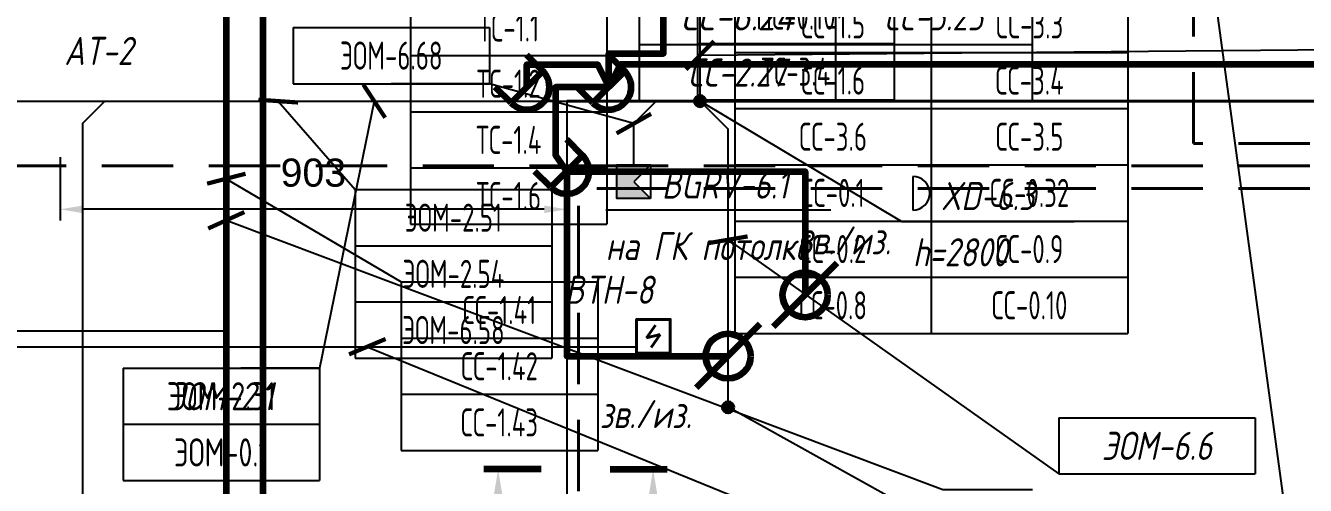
# Model space of a CAD drawing. Header units: millimetres. Extents: x -14566 to 16488, y -7315 to 17206.
# Drawn here: x 6650 to 8930, y 8181 to 8999 of the extents above; entities that cross this region are included whole.
import ezdxf
from ezdxf.enums import TextEntityAlignment as Align

# ---------------------------------------------------------------- set-up
doc = ezdxf.new("R2010")
doc.units = ezdxf.units.MM
doc.linetypes.add('DASHED', pattern=[19.05, 12.7, -6.35])
for name, color, linetype in [('02 Розетки', 7, 'Continuous'), ('03 Стационарное ЭО', 7, 'Continuous'), ('04 Освещение', 7, 'Continuous'), ('05 Слаботочка', 7, 'Continuous'), ('06 Авт-ка климата', 7, 'Continuous'), ('07 Авт-ка общая', 7, 'Continuous'), ('08 Пож. и техн. сигн.', 7, 'Continuous'), ('09 ДСУП', 7, 'Continuous'), ('12 Трассы и коробки 220', 7, 'Continuous'), ('13 Трассы и коробки слаботочки', 7, 'Continuous'), ('14 Лотки', 7, 'Continuous')]:
    doc.layers.add(name, color=color, linetype=linetype)
doc.styles.add('GOST typeA', font='')
doc.styles.get("Standard").update_dxf_attribs({"font": 'arial.ttf'})
doc.styles.add('ГОСТ-ISOCPEUR', font='isocpeui.ttf', dxfattribs={"width": 0.8})
doc.styles.get('GOST typeA').set_extended_font_data('GOST type A')
doc.linetypes.add('220V_LINE', pattern='A,0.2,-0.05,["~220V",Standard,S=0.1,R=0,X=0,Y=-0.05],-0.4,0.1', length=0.75)
doc.dimstyles.new('ISO-25', dxfattribs={"dimtxt": 2.5, "dimasz": 2.5, "dimexe": 1.25, "dimexo": 0.625, "dimtad": 1, "dimtxsty": 'Standard', "dimcen": 2.5, "dimadec": 0, "dimazin": 0, "dimtfac": 1, "dimtmove": 0, "dimatfit": 3, "dimfxl": 1, "dimarcsym": 0})

# ---------------------------------------------------------------- blocks, each defined once
blk = doc.blocks.new('дымовой')
at = {"color": 0, "lineweight": -2}
for p, q in [((-1.3, 2.5), (-2.11, 1.35)), ((-2.11, 1.35), (-0.89, 1.65)), ((-0.89, 1.65), (-1.71, 0.5))]:
    blk.add_line(p, q, dxfattribs=at)
blk.add_lwpolyline([(-3, 0), (-3, 3), (0, 3), (0, 0)], close=True, dxfattribs=at)
blk = doc.blocks.new('коробка коммутационная')
at = {"color": 0}
blk.add_line((0, 3), (0, 0), dxfattribs=at)
blk.add_arc((0, 1.5), 1.5, 270, 90, dxfattribs=at)
blk = doc.blocks.new('*T115')
at = {"layer": '02 Розетки', "color": 0, "lineweight": -2}
for p, q in [((0, 0), (350, 0)), ((0, 0), (0, -100)), ((350, 0), (350, -100)), ((0, -100), (350, -100))]:
    blk.add_line(p, q, dxfattribs=at)
at = {"layer": '02 Розетки', "color": 0, "insert": (175, -50), "char_height": 50, "width": 330, "attachment_point": 5, "style": 'ГОСТ-ISOCPEUR'}
blk.add_mtext('ЭОМ-2.1', dxfattribs=at)
blk = doc.blocks.new('*T131')
at = {"layer": '02 Розетки', "color": 0, "lineweight": -2}
for p, q in [((0, 0), (350, 0)), ((0, 0), (0, -100)), ((350, 0), (350, -100)), ((0, -100), (350, -100))]:
    blk.add_line(p, q, dxfattribs=at)
at = {"layer": '02 Розетки', "color": 0, "insert": (175, -50), "char_height": 50, "width": 330, "attachment_point": 5, "style": 'ГОСТ-ISOCPEUR'}
blk.add_mtext('{ЭОМ-6.6}', dxfattribs=at)
blk = doc.blocks.new('*T161')
at = {"layer": '03 Стационарное ЭО', "color": 0, "lineweight": -2}
for p, q in [((0, 0), (350, 0)), ((0, 0), (0, -200)), ((350, 0), (350, -200)), ((0, -100), (350, -100)), ((0, -200), (350, -200))]:
    blk.add_line(p, q, dxfattribs=at)
at = {"layer": '03 Стационарное ЭО', "color": 0, "char_height": 50, "width": 330, "attachment_point": 5, "style": 'GOST typeA'}
for s, insert in [('{\\W0.9;ЭОМ-2.31}', (175, -50)), ('{\\W0.9;ЭОМ-0.1}', (175, -150))]:
    blk.add_mtext(s, dxfattribs=dict(at, insert=insert))
blk = doc.blocks.new('*T183')
at = {"layer": '04 Освещение', "color": 0, "lineweight": -2}
for p, q in [((0, 0), (350, 0)), ((0, 0), (0, -300)), ((350, 0), (350, -300)), ((0, -100), (350, -100)), ((0, -200), (350, -200)), ((0, -300), (350, -300))]:
    blk.add_line(p, q, dxfattribs=at)
at = {"layer": '04 Освещение', "color": 0, "char_height": 50, "width": 330, "attachment_point": 5, "style": 'GOST typeA'}
for s, insert in [('{\\W0.8;ЭОМ-2.51}', (175, -50)), ('{\\W0.8;ЭОМ-2.54}', (175, -150)), ('{\\W0.8;ЭОМ-6.58}', (175, -250))]:
    blk.add_mtext(s, dxfattribs=dict(at, insert=insert))
blk = doc.blocks.new('Охранный датчик')
blk.add_hatch(color=0).paths.add_polyline_path([(3, 3), (0, 3), (0, 0), (3, 0), (1.5, 1.5)])
at = {"color": 0}
for p, q in [((3, 3), (1.5, 1.5)), ((1.5, 1.5), (3, 0))]:
    blk.add_line(p, q, dxfattribs=at)
blk.add_lwpolyline([(3, 0), (0, 0), (0, 3), (3, 3)], close=True, dxfattribs=at)
blk = doc.blocks.new('*T243')
at = {"layer": '04 Освещение', "color": 0, "lineweight": -2}
for p, q in [((0, 0), (350, 0)), ((0, 0), (0, -100)), ((350, 0), (350, -100)), ((0, -100), (350, -100))]:
    blk.add_line(p, q, dxfattribs=at)
at = {"layer": '04 Освещение', "color": 0, "insert": (175, -50), "char_height": 50, "width": 330, "attachment_point": 5, "style": 'GOST typeA'}
blk.add_mtext('{\\W0.8;ЭОМ-6.68}', dxfattribs=at)
blk = doc.blocks.new('*T249')
at = {"layer": '07 Авт-ка общая', "color": 0, "lineweight": -2}
for p, q in [((0, 0), (350, 0)), ((0, 0), (0, -300)), ((350, 0), (350, -300)), ((0, -100), (350, -100)), ((0, -200), (350, -200)), ((0, -300), (350, -300))]:
    blk.add_line(p, q, dxfattribs=at)
at = {"layer": '07 Авт-ка общая', "color": 0, "char_height": 50, "width": 330, "attachment_point": 5, "style": 'GOST typeA'}
for s, insert in [('{\\W0.8;СС-1.41}', (175, -50)), ('{\\W0.8;СС-1.42}', (175, -150)), ('{\\W0.8;СС-1.43}', (175, -250))]:
    blk.add_mtext(s, dxfattribs=dict(at, insert=insert))
blk = doc.blocks.new('*T401')
at = {"layer": '08 Пож. и техн. сигн.', "color": 0, "lineweight": -2}
for p, q in [((0, 0), (350, 0)), ((0, 0), (0, -600)), ((350, 0), (350, -600)), ((0, -100), (350, -100)), ((0, -200), (350, -200)), ((0, -300), (350, -300)), ((0, -400), (350, -400)), ((0, -500), (350, -500)), ((0, -600), (350, -600))]:
    blk.add_line(p, q, dxfattribs=at)
at = {"layer": '08 Пож. и техн. сигн.', "color": 0, "char_height": 50, "width": 330, "attachment_point": 5, "style": 'GOST typeA'}
for s, insert in [('{\\W0.8;ПС-0.6}', (175, -50)), ('{\\W0.8;ПС-0.10}', (175, -150)), ('{\\W0.8;ТС-1.1}', (175, -250)), ('{\\W0.8;ТС-1.2}', (175, -350)), ('{\\W0.8;ТС-1.4}', (175, -450)), ('{\\W0.8;ТС-1.6}', (175, -550))]:
    blk.add_mtext(s, dxfattribs=dict(at, insert=insert))
blk = doc.blocks.new('*T427')
at = {"layer": '08 Пож. и техн. сигн.', "color": 0, "lineweight": -2}
for p, q in [((0, 0), (350, 0)), ((0, 0), (0, -300)), ((350, 0), (350, -300)), ((0, -100), (350, -100)), ((0, -200), (350, -200)), ((0, -300), (350, -300))]:
    blk.add_line(p, q, dxfattribs=at)
at = {"layer": '08 Пож. и техн. сигн.', "color": 0, "char_height": 50, "width": 330, "attachment_point": 5, "style": 'GOST typeA'}
for s, insert in [('{\\W0.8;ПС-0.5}', (175, -50)), ('{\\W0.8;ПС-0.10}', (175, -150)), ('{\\W0.8;ТС-3.4}', (175, -250))]:
    blk.add_mtext(s, dxfattribs=dict(at, insert=insert))
blk = doc.blocks.new('*D470')
at = {"layer": '14 Лотки', "color": 0, "lineweight": -2}
for p, q in [((6711.2, 8765.1), (6711.2, 8652.5)), ((7613.7, 8765.1), (7613.7, 8652.5)), ((7573.7, 8672.5), (6751.2, 8672.5))]:
    blk.add_line(p, q, dxfattribs=at)
at = {"layer": '14 Лотки', "color": 0}
for points in [[(6751.2, 8679.2), (6751.2, 8665.8), (6711.2, 8672.5)], [(7573.7, 8665.8), (7573.7, 8679.2), (7613.7, 8672.5)]]:
    blk.add_solid(points, dxfattribs=at)
at = {"layer": 'Defpoints', "color": 0, "transparency": 16777216}
for p in [(6711.2, 8765.1), (7613.7, 8765.1), (6711.2, 8672.5)]:
    blk.add_point(p, dxfattribs=at)
at = {"layer": '14 Лотки', "color": 0, "insert": (7162.5, 8737.5), "char_height": 50, "attachment_point": 5}
blk.add_mtext('903', dxfattribs=at)
blk = doc.blocks.new('*T528')
at = {"layer": '05 Слаботочка', "color": 0, "lineweight": -2}
for p, q in [((0, 0), (350, 0)), ((0, 0), (0, -1000)), ((350, 0), (350, -1000)), ((0, -100), (350, -100)), ((0, -200), (350, -200)), ((0, -300), (350, -300)), ((0, -400), (350, -400)), ((0, -500), (350, -500)), ((0, -600), (350, -600)), ((0, -700), (350, -700)), ((0, -800), (350, -800)), ((0, -900), (350, -900)), ((0, -1000), (350, -1000))]:
    blk.add_line(p, q, dxfattribs=at)
at = {"layer": '05 Слаботочка', "color": 0, "char_height": 50, "width": 330, "attachment_point": 5, "style": 'GOST typeA'}
for s, insert in [('{\\W0.8;СС-1.1}', (175, -50)), ('{\\W0.8;СС-1.2}', (175, -150)), ('{\\W0.8;СС-1.3}', (175, -250)), ('{\\W0.8;СС-1.4}', (175, -350)), ('{\\W0.8;СС-1.5}', (175, -450)), ('{\\W0.8;СС-1.6}', (175, -550)), ('{\\W0.8;СС-3.6}', (175, -650)), ('{\\W0.8;СС-0.1}', (175, -750)), ('{\\W0.8;СС-0.2}', (175, -850)), ('{\\W0.8;СС-0.8}', (175, -950))]:
    blk.add_mtext(s, dxfattribs=dict(at, insert=insert))
blk = doc.blocks.new('*T529')
at = {"layer": '05 Слаботочка', "color": 0, "lineweight": -2}
for p, q in [((0, 0), (350, 0)), ((0, 0), (0, -1000)), ((350, 0), (350, -1000)), ((0, -100), (350, -100)), ((0, -200), (350, -200)), ((0, -300), (350, -300)), ((0, -400), (350, -400)), ((0, -500), (350, -500)), ((0, -600), (350, -600)), ((0, -700), (350, -700)), ((0, -800), (350, -800)), ((0, -900), (350, -900)), ((0, -1000), (350, -1000))]:
    blk.add_line(p, q, dxfattribs=at)
at = {"layer": '05 Слаботочка', "color": 0, "char_height": 50, "width": 330, "attachment_point": 5, "style": 'GOST typeA'}
for s, insert in [('{\\W0.8;СС-2.1}', (175, -50)), ('{\\W0.8;СС-2.2}', (175, -150)), ('{\\W0.8;СС-3.1}', (175, -250)), ('{\\W0.8;СС-3.2}', (175, -350)), ('{\\W0.8;СС-3.3}', (175, -450)), ('{\\W0.8;СС-3.4}', (175, -550)), ('{\\W0.8;СС-3.5}', (175, -650)), ('{\\W0.8;СС-0.32}', (175, -750)), ('{\\W0.8;СС-0.9}', (175, -850)), ('{\\W0.8;СС-0.10}', (175, -950))]:
    blk.add_mtext(s, dxfattribs=dict(at, insert=insert))
blk = doc.blocks.new('*T531')
at = {"layer": '06 Авт-ка климата', "color": 0, "lineweight": -2}
for p, q in [((0, 0), (700, 0)), ((0, 0), (0, -400)), ((350, 0), (350, -400)), ((700, 0), (700, -400)), ((0, -100), (700, -100)), ((0, -200), (700, -200)), ((0, -300), (700, -300)), ((0, -400), (700, -400))]:
    blk.add_line(p, q, dxfattribs=at)
at = {"layer": '06 Авт-ка климата', "color": 0, "char_height": 50, "width": 330, "attachment_point": 5, "style": 'ГОСТ-ISOCPEUR'}
for s, insert in [('{\\W0.9;СС-2.30}', (175, -50)), ('{СС-2.32}', (525, -50)), ('{СС-9.22}', (175, -150)), ('{СС-3.22}', (525, -150)), ('{\\W0.9;СС-6.24}', (175, -250)), ('{СС-3.23}', (525, -250)), ('{СС-2.27}', (175, -350))]:
    blk.add_mtext(s, dxfattribs=dict(at, insert=insert))
blk = doc.blocks.new('зажим')
at = {"layer": '09 ДСУП', "color": 0, "lineweight": -2}
for p, q in [((28.3, 28.3), (0, 56.6)), ((28.3, 28.3), (-28.3, -28.3)), ((-28.3, -28.3), (-56.6, 0))]:
    blk.add_line(p, q, dxfattribs=at)
blk.add_arc((0, 0), 40, 225, 45, dxfattribs=at)
blk = doc.blocks.new('клемма')
at = {"layer": '09 ДСУП', "color": 0, "lineweight": -2}
blk.add_line((56.6, 56.6), (-56.6, -56.6), dxfattribs=at)
blk.add_circle((0, 0), 40, dxfattribs=at)

msp = doc.modelspace()

# ---------------------------------------------------------------- hatches: boundary and pattern name
at = {"layer": '02 Розетки'}
msp.add_hatch(color=256, dxfattribs=at).paths.add_polyline_path([(7891.2, 8320.1, 1), (7911.2, 8320.1, 1)])
at = {"layer": '12 Трассы и коробки 220'}
msp.add_hatch(color=256, dxfattribs=at).paths.add_polyline_path([(7841.2, 8865.1, 1), (7861.2, 8865.1, 1)])

# ---------------------------------------------------------------- linework, layer by layer
at = {"layer": '02 Розетки'}
msp.add_line((8373.4, 8058.4), (7901.2, 8320.1), dxfattribs=at)
at = {"layer": '02 Розетки', "linetype": '220V_LINE', "ltscale": 200, "flags": 128}
msp.add_lwpolyline([(7901.2, 8320.1), (7901.2, 8815.1), (7851.2, 8865.1)], dxfattribs=at)
at = {"layer": '02 Розетки', "lineweight": 40}
msp.add_circle((7901.2, 8320.1), 10, dxfattribs=at)
at = {"layer": '04 Освещение'}
msp.add_line((7683.3, 8671.6), (8084.4, 8671.6), dxfattribs=at)
at = {"layer": '04 Освещение', "linetype": '220V_LINE', "ltscale": 200, "flags": 128}
for points in [[(6791.2, 8865.1), (6751.2, 8825.1), (6751.2, 7790.1), (6711.2, 7790.1)], [(7733.3, 8751.6), (7733.3, 8825.1), (7773.3, 8865.1)]]:
    msp.add_lwpolyline(points, dxfattribs=at)
at = {"layer": '06 Авт-ка климата', "linetype": 'DASHED', "lineweight": 40, "ltscale": 10}
for points in [[(13128.5, 8789.7), (8730.1, 8789.7), (8730.1, 10308.5)], [(13128.5, 8749.7), (7674.7, 8749.7), (6536.9, 8749.7)]]:
    msp.add_lwpolyline(points, dxfattribs=at)
at = {"layer": '06 Авт-ка климата', "linetype": 'DASHED', "lineweight": 40, "ltscale": 10, "flags": 128}
msp.add_lwpolyline([(13128.5, 8709.7), (7634.7, 8709.7), (7634.7, 7052)], dxfattribs=at)
at = {"layer": '08 Пож. и техн. сигн.', "color": 1}
for points in [[(5682.8, 8456.5), (7007.4, 8456.5)], [(5842.1, 7756.9), (5842.1, 8428), (7738.2, 8428)]]:
    msp.add_lwpolyline(points, dxfattribs=at)
at = {"layer": '09 ДСУП', "color": 3, "lineweight": 100}
for points in [[(7688.7, 8890.1), (7688.7, 8950.1), (7786.2, 8950.1), (7786.2, 10394.6), (8581.2, 10394.6), (8581.2, 10398.4), (8621.2, 10398.4)], [(7102.4, 9550.1), (7072.4, 9473.6), (7072.4, 3182.8), (7032.4, 3116.2)], [(7543, 8890.1), (7543, 8930.1), (7668.7, 8930.1), (7688.7, 8890.1)], [(13301.2, 8726.6), (13301.2, 8843.2), (13214.3, 8930.1), (7708.7, 8930.1), (7688.7, 8890.1)], [(7688.7, 8890.1), (7593.7, 8890.1), (7593.7, 8769), (7613.7, 8740.1)], [(7613.7, 8740.1), (7613.7, 8411.2), (7901.2, 8411.2)], [(7613.7, 8740.1), (8038.3, 8740.1), (8038.3, 8520.1)]]:
    msp.add_lwpolyline(points, dxfattribs=at)
at = {"layer": '12 Трассы и коробки 220'}
for q in [(7851.2, 8865.1), (8517.7, 8651.1)]:
    msp.add_line((8210.3, 8651.1), q, dxfattribs=at)
at = {"layer": '12 Трассы и коробки 220', "lineweight": 100}
for p, q in [((7568, 8209.8), (7466.4, 8209.8)), ((7691.3, 8209.8), (7792.8, 8209.8))]:
    msp.add_line(p, q, dxfattribs=at)
at = {"layer": '12 Трассы и коробки 220', "linetype": '220V_LINE', "ltscale": 200, "flags": 128}
for points in [[(7851.2, 8865.1), (7851.2, 8865.1), (7851.3, 9750.1), (7591.1, 9750.1)], [(6631.2, 8865.1), (6631.2, 8865.1), (7613.7, 8865.1)], [(7613.7, 8865.1), (7613.7, 7510.1), (7683.6, 7436.6)]]:
    msp.add_lwpolyline(points, dxfattribs=at)
at = {"layer": '12 Трассы и коробки 220', "linetype": '220V_LINE', "lineweight": 40, "ltscale": 200, "flags": 128}
msp.add_lwpolyline([(7613.7, 8865.1), (13197.7, 8865.1), (13197.7, 8710.7)], dxfattribs=at)
at = {"layer": '12 Трассы и коробки 220', "lineweight": 40}
msp.add_circle((7851.2, 8865.1), 10, dxfattribs=at)
at = {"layer": '12 Трассы и коробки 220'}
for points in [[(7483.2, 8159.8), (7491.6, 8209.8), (7499.9, 8159.8)], [(7776, 8159.8), (7767.7, 8209.8), (7759.4, 8159.8)]]:
    msp.add_solid(points, dxfattribs=at)
at = {"layer": '13 Трассы и коробки слаботочки', "lineweight": 100}
msp.add_lwpolyline([(7007.4, 9570.1), (7007.4, 3091)], dxfattribs=at)

# ---------------------------------------------------------------- block references
for name, p in [('*T528', (7913.2, 9451.7)), ('*T529', (8263.2, 9451.7)), ('*T531', (7742.7, 9265.9)), ('*T401', (7335.5, 9246.1)), ('*T427', (7846.8, 9167.4)), ('*T243', (7126.3, 8996.1)), ('*T183', (7237, 8707.6)), ('*T249', (7318.9, 8543.2)), ('*T115', (6823.5, 8389.8)), ('*T161', (6823.5, 8389.8)), ('*T131', (8490.1, 8301.5))]:
    msp.add_blockref(name, p)
at = {"layer": '04 Освещение', "color": 1, "lineweight": 40, "xscale": 20, "yscale": 20, "zscale": 20}
msp.add_blockref('Охранный датчик', (7703.3, 8691.6), dxfattribs=at)
at = {"layer": '08 Пож. и техн. сигн.', "color": 1, "lineweight": 40, "xscale": 20, "yscale": 20, "zscale": 20}
msp.add_blockref('дымовой', (7798.2, 8416.5), dxfattribs=at)
at = {"layer": '09 ДСУП', "lineweight": 100}
for name, p in [('зажим', (7543, 8890.1)), ('зажим', (7688.7, 8890.1)), ('зажим', (7613.7, 8740.1)), ('клемма', (8038.3, 8520.1)), ('клемма', (7901.2, 8411.2))]:
    msp.add_blockref(name, p, dxfattribs=at)
at = {"layer": '12 Трассы и коробки 220', "xscale": 20, "yscale": 20, "zscale": 20}
msp.add_blockref('коробка коммутационная', (8230.3, 8671.1), dxfattribs=at)

# ---------------------------------------------------------------- texts
at = {"layer": '04 Освещение', "linetype": 'Continuous', "style": 'ГОСТ-ISOCPEUR', "width": 0.8}
for s, p in [('BGRV-6.1', (7783.3, 8691.6)), ('на ГК потолке', (7683.2, 8582.1))]:
    msp.add_text(s, height=50, dxfattribs=at).set_placement(p)
at = {"layer": '05 Слаботочка', "linetype": 'Continuous', "style": 'ГОСТ-ISOCPEUR', "width": 0.8}
msp.add_text('AT-2', height=50, dxfattribs=at).set_placement((6841, 8929.4), align=Align.RIGHT)
at = {"layer": '08 Пож. и техн. сигн.', "linetype": 'Continuous', "style": 'ГОСТ-ISOCPEUR', "width": 0.8}
msp.add_text('BTH-8', height=50, dxfattribs=at).set_placement((7768.3, 8504.3), align=Align.RIGHT)
at = {"layer": '09 ДСУП', "linetype": 'Continuous', "style": 'ГОСТ-ISOCPEUR', "width": 0.8}
for p in [(8027.6, 8592.2), (7672.7, 8283)]:
    msp.add_text('зв./из.', height=50, dxfattribs=at).set_placement(p)
at = {"layer": '12 Трассы и коробки 220', "linetype": 'Continuous', "style": 'ГОСТ-ISOCPEUR', "width": 0.8}
for s, p in [('XD-6.3', (8280.3, 8671.1)), ('h=2800', (8230.3, 8571))]:
    msp.add_text(s, height=50, dxfattribs=at).set_placement(p)

# ---------------------------------------------------------------- dimensions: what is measured, and where the dimension line sits
at = {"layer": '14 Лотки'}
dim = msp.add_linear_dim(base=(6711.2344026, 8672.5165836), p1=(7613.7344026, 8765.1152621), p2=(6711.2344026, 8765.1152621), dimstyle='ISO-25', override={"dimtxt": 50, "dimasz": 40, "dimexe": 20, "dimexo": 0, "dimgap": 40, "dimdec": 0}, dxfattribs=at)
dim.commit()
dim.dimension.update_dxf_attribs({"geometry": '*D470', "text_midpoint": (7162.4844026, 8737.5165836)})

# ---------------------------------------------------------------- leaders
at = {"layer": '02 Розетки'}
for points in [[(7270.9, 8865.1), (7173.5, 8389.8), (7033.4, 8389.8)], [(7901.2, 8618.3), (8490.1, 8201.5), (8665.1, 8201.5)]]:
    msp.add_leader(points, dimstyle='ISO-25', override={"dimasz": 50, "dimgap": 1, "dimtad": 0, "dimldrblk": 'ArchTick'}, dxfattribs=at)
at = {"layer": '03 Стационарное ЭО'}
msp.add_leader([(7270.9, 8865.1), (7173.5, 8389.8), (7033.4, 8389.8)], dimstyle='ISO-25', override={"dimasz": 50, "dimgap": 1, "dimtad": 0, "dimldrblk": 'ArchTick'}, dxfattribs=at)
at = {"layer": '04 Освещение'}
for points in [[(7851.2, 8946.6), (9208.5, 8959.1), (9558.5, 8959.1)], [(7733.3, 8825.1), (7476.3, 8896.1), (7301.3, 8896.1)], [(7099.9, 8865.1), (7237, 8707.6), (7412, 8707.6)]]:
    msp.add_leader(points, dimstyle='ISO-25', override={"dimasz": 50, "dimgap": 1, "dimtad": 0, "dimldrblk": 'ArchTick'}, dxfattribs=at)
at = {"layer": '05 Слаботочка'}
for points in [[(6864.9, 9570.1), (5771.2, 8846.6), (5596.2, 8846.6)], [(8697.6, 9570.1), (9039.5, 7060.5), (9214.5, 7060.5)], [(7007.4, 8653), (8283.6, 8173.8), (8443.4, 8173.8)]]:
    msp.add_leader(points, dimstyle='ISO-25', override={"dimasz": 50, "dimgap": 1, "dimtad": 0, "dimldrblk": 'ArchTick'}, dxfattribs=at)
at = {"layer": '06 Авт-ка климата'}
msp.add_leader([(7007.4, 8653), (8283.6, 8173.8), (8443.4, 8173.8)], dimstyle='ISO-25', override={"dimasz": 50, "dimgap": 1, "dimtad": 0, "dimldrblk": 'ArchTick'}, dxfattribs=at)
at = {"layer": '07 Авт-ка общая'}
msp.add_leader([(7007.4, 8727), (7318.9, 8543.2), (7493.9, 8543.2)], dimstyle='ISO-25', override={"dimasz": 50, "dimgap": 1, "dimtad": 0, "dimldrblk": 'ArchTick'}, dxfattribs=at)
at = {"layer": '08 Пож. и техн. сигн.'}
msp.add_leader([(7258.6, 8428), (8330.6, 7990.8), (8505.6, 7990.8)], dimstyle='ISO-25', override={"dimasz": 50, "dimgap": 1, "dimtad": 0, "dimldrblk": 'ArchTick'}, dxfattribs=at)

doc.saveas('drawing.dxf')
